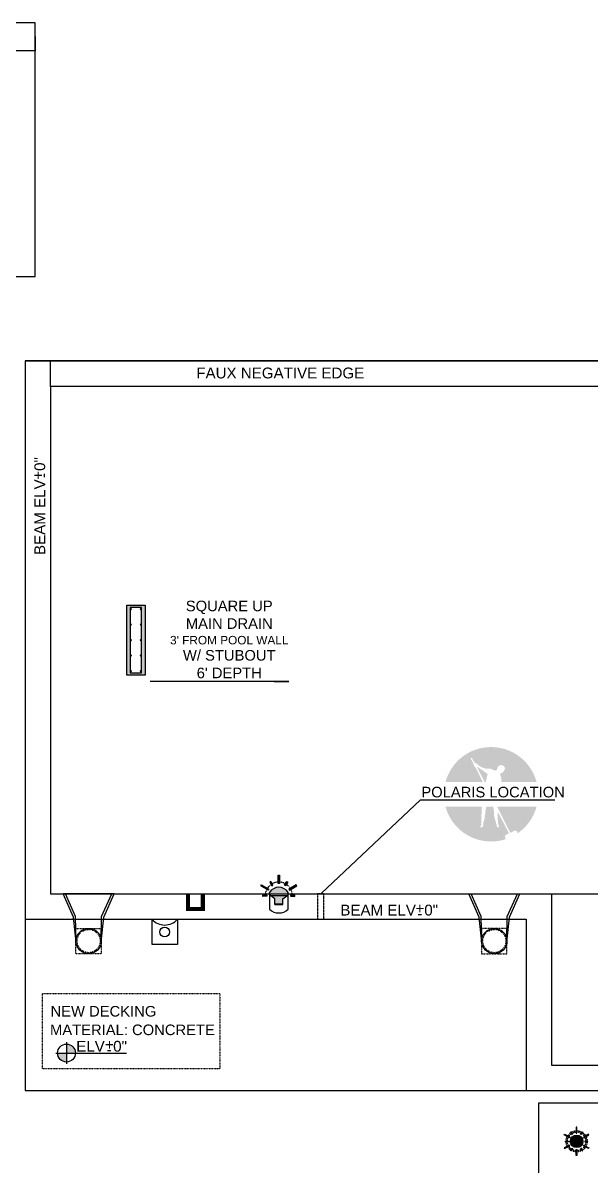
# Model space of a CAD drawing. Header units: inches. Extents: x 1 to 3312, y -950 to 1520.
# Drawn here: x 406 to 675, y 383 to 924 of the extents above; entities that cross this region are included whole.
import ezdxf
from ezdxf import colors
from ezdxf.entities.mleader import LeaderData, LeaderLine
from ezdxf.math import Vec2, Vec3

# ---------------------------------------------------------------- set-up
doc = ezdxf.new("R2010")
doc.units = ezdxf.units.IN
doc.header["$MEASUREMENT"] = 0
doc.linetypes.add('DASHED2', pattern=[0.375, 0.25, -0.125])
doc.linetypes.add('DOT3', pattern=[0.1, 0.05, -0.05])
doc.layers.add('2 Project Detail', color=7, linetype='Continuous')
doc.styles.get("Standard").update_dxf_attribs({"font": 'arial.ttf'})
doc.dimstyles.get("Standard").update_dxf_attribs({"dimtxt": 0.18, "dimasz": 0.18, "dimexe": 0.18, "dimexo": 0.0625, "dimgap": 0.09, "dimtad": 0, "dimtih": 1, "dimtoh": 1, "dimdec": 4, "dimzin": 0, "dimdsep": 46, "dimtxsty": 'Standard', "dimcen": 0.09, "dimadec": 0, "dimazin": 0, "dimtfac": 1, "dimtdec": 4, "dimtofl": 0, "dimtmove": 0, "dimatfit": 3, "dimfxl": 1, "dimtolj": 1, "dimtzin": 0, "dimarcsym": 0})

# ---------------------------------------------------------------- blocks, each defined once
blk = doc.blocks.new('*D64')
at = {"layer": '2 Project Detail', "color": 0, "lineweight": -2, "ltscale": 0.5, "transparency": 16777216}
for p, q in [((291.42, 917.45), (291.42, 910.52)), ((411.42, 917.45), (411.42, 910.52)), ((291.6, 910.7), (350.83, 910.7)), ((411.24, 910.7), (352.02, 910.7))]:
    blk.add_line(p, q, dxfattribs=at)
at = {"layer": '2 Project Detail', "color": 0, "ltscale": 0.5, "transparency": 16777216}
for points in [[(291.6, 910.73), (291.6, 910.67), (291.42, 910.7)], [(411.24, 910.73), (411.24, 910.67), (411.42, 910.7)]]:
    blk.add_solid(points, dxfattribs=at)
at = {"layer": 'Defpoints', "color": 0, "ltscale": 0.5, "transparency": 16777216}
for p in [(291.42, 917.51), (411.42, 917.51), (411.42, 910.7)]:
    blk.add_point(p, dxfattribs=at)
at = {"layer": '2 Project Detail', "color": 0, "ltscale": 0.5, "transparency": 16777216, "insert": (351.42, 910.7), "char_height": 0.18, "attachment_point": 5}
blk.add_mtext('\\A1;120.0000', dxfattribs=at)

msp = doc.modelspace()

# ---------------------------------------------------------------- hatches: boundary and pattern name
at = {"layer": '2 Project Detail', "ltscale": 0.5, "true_color": 0xc7c8ca}
h = msp.add_hatch(color=9, dxfattribs=at)
h.dxf.hatch_style = 1
h.paths.add_polyline_path([(454.6812, 615.46298), (463.35952, 615.46298), (463.35952, 648.6813), (454.6812, 648.6813), (454.6812, 636.17328), (456.34768, 634.59821), (456.34768, 647.5697), (461.69303, 647.5697), (461.69303, 616.57458), (456.34768, 616.57458), (456.34768, 634.59821), (454.6812, 636.17328)])
at = {"layer": '2 Project Detail', "ltscale": 0.5, "true_color": 0x939598}
h = msp.add_hatch(color=252, dxfattribs=at)
h.dxf.hatch_style = 1
h.paths.add_polyline_path([(605.58765, 565.06663), (623.24372, 565.06663), (619.87457, 571.70241), (619.70665, 571.87033), (619.34787, 572.22911), (618.75225, 573.45009), (618.75225, 573.83925), (617.44302, 576.09221), (617.80336, 576.37425, -0.094355586), (618.25245, 575.89918, -0.005090635), (619.4803, 574.01469, -0.115635024), (621.32496, 572.80563, 0.098186067), (624.08701, 571.4569, 0.069699555), (625.99681, 571.30459, -0.158431287), (627.90816, 570.81753, 0.104296979), (629.20399, 570.38588, 0.189832948), (630.06196, 571.05352, -0.265116336), (631.01808, 572.68221, -0.496407207), (633.68704, 571.69403, -0.290468864), (633.07016, 570.20475, -0.435197008), (632.2873, 569.39743, 0.149497863), (631.6916, 569.03448, 0.193324002), (631.46085, 568.46972, 0.099903462), (631.6355, 567.89109, -0.150761762), (632.00787, 565.06663), (648.66441, 565.06663, 0.763289983)])
h.paths.add_polyline_path([(625.46804, 568.53437, 0.323967619), (625.28355, 568.97977), (620.70883, 572.13779), (620.70883, 571.59463), (623.99652, 565.19591, 0.112464302), (624.10511, 565.06663), (624.56404, 565.06663, 0.112464302), (624.67263, 565.19591)], flags=17)
h = msp.add_hatch(color=252, dxfattribs=at)
h.dxf.hatch_style = 1
h.paths.add_polyline_path([(648.66441, 553.28884), (630.04722, 553.28884, 0.006001056), (635.30276, 542.82879), (642.33434, 542.82879, 0.139554548)])
h.paths.add_polyline_path([(630.53051, 550.47185, 0.595050984), (630.27153, 550.42218, 0.03936597), (630.2635, 550.14309, 0.008335428), (630.27759, 547.77752, -0.018339973), (630.42405, 545.69571, 0.070358829), (630.93162, 543.96874, -0.799300561), (630.40641, 543.56626, -0.174560086), (629.7694, 544.06376, 0.150300868), (629.7694, 544.83606, -0.00871411), (628.8497, 547.9297, -0.020126037), (628.44587, 549.4552, 0.058061409), (628.44587, 551.53074, 0.03722688), (628.14033, 553.28884), (624.88461, 553.28884, -0.056456921), (624.71957, 552.44642, 0.09547346), (624.4477, 550.11089, -0.058192909), (624.16242, 549.17873, 0.061547399), (624.10541, 547.75549, -0.025538979), (623.52071, 546.01163, 0.084713384), (623.52071, 545.02569, -0.033958616), (623.52071, 544.60163, -0.065746427), (623.32597, 544.38416, 0.284281645), (623.2776, 544.12452, -0.261396922), (623.15028, 543.81712, -0.213748204), (622.22631, 543.58553, -0.547942825), (622.03416, 544.04941, 0.108991882), (622.22299, 544.5053, 0.510476064), (622.64083, 544.72356, 0.324825787), (622.44125, 545.16327, -0.088622512), (622.54304, 545.56244, -0.017606426), (622.78956, 553.28884), (605.58765, 553.28884, 0.139554548), (611.91771, 542.82879), (634.5514, 542.82879)])
h.paths.add_polyline_path([(642.33434, 542.82879), (635.30276, 542.82879, 0.00097024), (636.176, 541.14957, 0.260152169), (636.49561, 541.01719, 0.00704483), (638.16455, 542.01982, -0.335765958), (639.50508, 541.46455, 0.002155913), (639.77275, 540.77552, 0.036806319)])
h.paths.add_polyline_path([(634.5514, 542.82879), (611.91771, 542.82879, 0.27490516), (634.23137, 538.00948, 0.002661974), (633.96153, 538.3929, -0.482025089), (634.47723, 540.18788), (635.39826, 540.56938), (635.62221, 540.79334)])
at = {"layer": '2 Project Detail', "ltscale": 0.5, "true_color": 0xf8991e}
h = msp.add_hatch(color=30, dxfattribs=at)
h.dxf.hatch_style = 1
h.paths.add_polyline_path([(526.95026, 520.97489), (526.41214, 520.97489), (526.41214, 516.94167), (526.95026, 516.94167)])
h = msp.add_hatch(color=30, dxfattribs=at)
h.dxf.hatch_style = 1
h.paths.add_polyline_path([(518.41568, 516.31092), (518.15075, 515.84255), (521.66129, 513.85687), (521.92622, 514.32525)])
h = msp.add_hatch(color=30, dxfattribs=at)
h.dxf.hatch_style = 1
h.paths.add_polyline_path([(522.22363, 512.73421), (522.22363, 512.07214), (531.13877, 512.07214), (531.13877, 512.73421, 0.552655355)])
h.paths.add_polyline_path([(530.65397, 511.32656), (522.70843, 511.32656), (524.84481, 509.67194), (524.84481, 507.34676), (528.51759, 507.34676), (528.51759, 509.67194)])
h = msp.add_hatch(color=30, dxfattribs=at)
h.dxf.hatch_style = 1
h.paths.add_polyline_path([(522.83281, 517.92243), (522.37787, 517.63504), (523.45487, 515.93012), (523.90982, 516.2175)])
h = msp.add_hatch(color=30, dxfattribs=at)
h.dxf.hatch_style = 1
h.paths.add_polyline_path([(530.98453, 517.63504), (530.52959, 517.92243), (529.45259, 516.2175), (529.90753, 515.93012)])
h = msp.add_hatch(color=30, dxfattribs=at)
h.dxf.hatch_style = 1
h.paths.add_polyline_path([(531.43618, 514.32525), (531.70111, 513.85687), (535.21165, 515.84255), (534.94672, 516.31092)])
h = msp.add_hatch(color=30, dxfattribs=at)
h.dxf.hatch_style = 1
h.paths.add_polyline_path([(519.04545, 511.43112), (519.05704, 510.89314), (521.07318, 510.93658), (521.06159, 511.47457)])
h = msp.add_hatch(color=30, dxfattribs=at)
h.dxf.hatch_style = 1
h.paths.add_polyline_path([(534.30536, 510.89314), (534.31695, 511.43112), (532.30081, 511.47457), (532.28922, 510.93658)])
at = {"layer": '2 Project Detail', "ltscale": 0.5}
h = msp.add_hatch(color=0, dxfattribs=at)
h.dxf.hatch_style = 1
h.paths.add_polyline_path([(426.19931, 441.04052), (426.19931, 436.81007), (430.42976, 436.81007, 0.414213562)])
h.paths.add_polyline_path([(426.19931, 432.57962), (426.19931, 436.81007), (421.96886, 436.81007, 0.414213562)])
h = msp.add_hatch(color=1, dxfattribs=at)
h.dxf.hatch_style = 1
h.paths.add_polyline_path([(667.43586, 401.69937), (667.80547, 401.69937), (667.80547, 398.92904), (667.43586, 398.92904)])
h = msp.add_hatch(color=1, dxfattribs=at)
h.dxf.hatch_style = 1
h.paths.add_polyline_path([(664.35457, 397.13188), (664.1726, 396.81016), (661.76129, 398.17408), (661.94326, 398.4958)])
h = msp.add_hatch(color=1, dxfattribs=at)
h.dxf.hatch_style = 1
h.paths.add_polyline_path([(662.37583, 395.14397), (663.76067, 395.17381), (663.76864, 394.80428), (662.3838, 394.77443)])
h = msp.add_hatch(color=1, dxfattribs=at)
h.dxf.hatch_style = 1
h.paths.add_polyline_path([(670.60232, 395.07214, -1), (664.63901, 395.07214, -1)])
h = msp.add_hatch(color=1, dxfattribs=at)
h.dxf.hatch_style = 1
h.paths.add_polyline_path([(665.71706, 398.43163), (665.40457, 398.23423), (664.6648, 399.4053), (664.97729, 399.6027)])
h = msp.add_hatch(color=1, dxfattribs=at)
h.dxf.hatch_style = 1
h.paths.add_polyline_path([(670.26404, 399.6027), (670.57653, 399.4053), (669.83676, 398.23423), (669.52427, 398.43163)])
h = msp.add_hatch(color=1, dxfattribs=at)
h.dxf.hatch_style = 1
h.paths.add_polyline_path([(673.29807, 398.4958), (673.48004, 398.17408), (671.06873, 396.81016), (670.88676, 397.13188)])
h = msp.add_hatch(color=1, dxfattribs=at)
h.dxf.hatch_style = 1
h.paths.add_polyline_path([(671.47269, 394.80428), (671.48066, 395.17381), (672.8655, 395.14397), (672.85753, 394.77443)])
h = msp.add_hatch(color=1, dxfattribs=at)
h.dxf.hatch_style = 1
h.paths.add_polyline_path([(661.94326, 391.64849), (661.76129, 391.9702), (664.1726, 393.33412), (664.35457, 393.0124)])
h = msp.add_hatch(color=1, dxfattribs=at)
h.dxf.hatch_style = 1
h.paths.add_polyline_path([(664.97729, 390.54158), (664.6648, 390.73898), (665.40457, 391.91005), (665.71706, 391.71265)])
h = msp.add_hatch(color=1, dxfattribs=at)
h.dxf.hatch_style = 1
h.paths.add_polyline_path([(667.43586, 391.21524), (667.80547, 391.21524), (667.80547, 388.44491), (667.43586, 388.44491)])
h = msp.add_hatch(color=1, dxfattribs=at)
h.dxf.hatch_style = 1
h.paths.add_polyline_path([(669.52427, 391.71265), (669.83676, 391.91005), (670.57653, 390.73898), (670.26404, 390.54158)])
h = msp.add_hatch(color=1, dxfattribs=at)
h.dxf.hatch_style = 1
h.paths.add_polyline_path([(670.88676, 393.0124), (671.06873, 393.33412), (673.48004, 391.9702), (673.29807, 391.64849)])

# ---------------------------------------------------------------- linework, layer by layer
at = {"ltscale": 0.5}
for p, q in [((406.6812, 764.07214), (745.6812, 764.07214)), ((418.6812, 752.07214), (418.6812, 764.07214)), ((655.6812, 512.07214), (809.6812, 512.07214)), ((406.68205, 500.07214), (406.6812, 500.07214))]:
    msp.add_line(p, q, dxfattribs=at)
for points in [[(406.6812, 764.07214), (406.6812, 500.07214), (634.6812, 500.07214), (643.6812, 500.07214), (643.6812, 428.07214), (643.6812, 419.07214), (853.6812, 419.07214), (853.6812, 560.07214), (877.6812, 560.07214), (877.6812, 671.07214), (877.6812, 680.07214), (853.6812, 680.07214), (853.6812, 728.07214), (853.6812, 737.07214), (745.6812, 737.07214), (745.6812, 761.07214), (745.6812, 764.07214)], [(418.6812, 752.07214), (418.6812, 512.07214), (634.6812, 512.07214), (655.6812, 512.07214), (655.6812, 431.07214), (841.6812, 431.07214), (841.6812, 572.07214), (865.6812, 572.07214), (865.6812, 668.07214), (841.6812, 668.07214), (841.6812, 725.07214), (733.6812, 725.07214), (733.6812, 752.07214)]]:
    msp.add_lwpolyline(points, close=True, dxfattribs=at)
for points in [[(406.68205, 764.07214), (406.68205, 419.07214), (643.6812, 419.07214)], [(847.62066, 413.07214), (649.62066, 413.07214), (649.62066, 377.07214), (847.62066, 377.07214), (847.62066, 413.07214)]]:
    msp.add_lwpolyline(points, dxfattribs=at)
at = {"layer": '2 Project Detail', "color": 30, "ltscale": 0.5, "true_color": 0xf8991e}
for p, q in [((526.6812, 520.78924), (526.6812, 516.94167)), ((518.44481, 515.98533), (521.79376, 514.09106)), ((534.91759, 515.98533), (531.56864, 514.09106)), ((522.22363, 512.07214), (522.22363, 512.73421)), ((522.22363, 512.07214), (522.22363, 511.70203)), ((522.22363, 512.07214), (531.13877, 512.07214)), ((524.84481, 509.67194), (522.22363, 511.70203)), ((522.70843, 511.32656), (530.65397, 511.32656)), ((524.84481, 507.05459), (524.84481, 509.67194)), ((528.51759, 509.67194), (531.13877, 511.70203)), ((528.51759, 507.05459), (528.51759, 509.67194)), ((531.13877, 511.70203), (531.13877, 512.73421)), ((524.84481, 507.34676), (528.51759, 507.34676)), ((524.84481, 507.05459), (528.51759, 507.05459))]:
    msp.add_line(p, q, dxfattribs=at)
at = {"layer": '2 Project Detail'}
for p, q in [((429.55071, 501.14247), (424.59668, 512.07214)), ((443.81169, 501.14247), (448.76572, 512.07214)), ((621.55071, 501.14247), (616.59668, 512.07214)), ((635.81169, 501.14247), (640.76572, 512.07214)), ((430.70923, 489.19853), (429.55071, 501.14247)), ((442.65317, 489.19853), (443.81169, 501.14247)), ((622.70923, 489.19853), (621.55071, 501.14247)), ((634.65317, 489.19853), (635.81169, 501.14247))]:
    msp.add_line(p, q, dxfattribs=at)
at = {"layer": '2 Project Detail', "color": 0, "ltscale": 0.5}
for p, q in [((448.76572, 512.07214), (424.59668, 512.07214)), ((616.59668, 512.07214), (640.76572, 512.07214))]:
    msp.add_line(p, q, dxfattribs=at)
at = {"layer": '2 Project Detail', "color": 0, "lineweight": 30, "ltscale": 0.5}
for p, q in [((426.19931, 441.92506), (426.19931, 431.69508)), ((421.08432, 436.81007), (454.62194, 436.81007))]:
    msp.add_line(p, q, dxfattribs=at)
at = {"layer": '2 Project Detail', "color": 1, "ltscale": 0.5}
for p, q in [((661.96327, 398.27216), (664.26359, 396.97102)), ((661.96327, 398.27216), (664.26359, 396.97102)), ((673.27806, 398.27216), (670.97774, 396.97102)), ((673.27806, 398.27216), (670.97774, 396.97102)), ((661.96327, 391.87213), (664.26359, 393.17326)), ((661.96327, 391.87213), (664.26359, 393.17326)), ((673.27806, 391.87213), (670.97774, 393.17326)), ((673.27806, 391.87213), (670.97774, 393.17326))]:
    msp.add_line(p, q, dxfattribs=at)
at = {"layer": '2 Project Detail'}
for points in [[(411.42478, 923.94119), (291.42478, 923.94119), (291.42478, 803.94119), (411.42478, 803.94119)], [(454.6812, 615.46298), (454.6812, 648.6813), (463.35952, 648.6813), (463.35952, 615.46298)], [(456.34768, 647.5697), (456.34768, 616.57458), (461.69303, 616.57458), (461.69303, 647.5697)]]:
    msp.add_lwpolyline(points, close=True, dxfattribs=at)
at = {"layer": '2 Project Detail', "color": 30, "ltscale": 0.5, "true_color": 0xf8991e}
for points in [[(526.41214, 520.97489), (526.95026, 520.97489), (526.95026, 516.94167), (526.41214, 516.94167)], [(518.15075, 515.84255), (518.41568, 516.31092), (521.92622, 514.32525), (521.66129, 513.85687)], [(522.83281, 517.92243), (522.37787, 517.63504), (523.45487, 515.93012), (523.90982, 516.2175)], [(530.52959, 517.92243), (530.98453, 517.63504), (529.90753, 515.93012), (529.45259, 516.2175)], [(535.21165, 515.84255), (534.94672, 516.31092), (531.43618, 514.32525), (531.70111, 513.85687)], [(519.05704, 510.89314), (519.04545, 511.43112), (521.06159, 511.47457), (521.07318, 510.93658)], [(534.30536, 510.89314), (534.31695, 511.43112), (532.30081, 511.47457), (532.28922, 510.93658)]]:
    msp.add_lwpolyline(points, close=True, dxfattribs=at)
at = {"layer": '2 Project Detail'}
for points in [[(430.69986, 489.29507), (430.53002, 501.40418), (425.69461, 512.07214)], [(442.66254, 489.29507), (442.83238, 501.40418), (447.66779, 512.07214)], [(622.69986, 489.29507), (622.53002, 501.40418), (617.69461, 512.07214)], [(634.66254, 489.29507), (634.83238, 501.40418), (639.66779, 512.07214)]]:
    msp.add_lwpolyline(points, dxfattribs=at)
at = {"layer": '2 Project Detail', "const_width": 2}
msp.add_lwpolyline([(490.6812, 512.07214), (490.6812, 504.95217), (483.6812, 504.95217), (483.6812, 512.07214)], dxfattribs=at)
at = {"layer": '2 Project Detail', "color": 30, "ltscale": 0.5, "true_color": 0xf8991e}
msp.add_lwpolyline([(522.22363, 511.70203), (522.22363, 504.89336, 0.414213562), (531.13877, 504.89336), (531.13877, 511.70203)], format="xyb", dxfattribs=at)
at = {"layer": '2 Project Detail', "color": 251, "linetype": 'DASHED2', "ltscale": 0.5, "true_color": 0x636466}
msp.add_lwpolyline([(545.05683, 512.07214), (545.05683, 500.07214), (548.05683, 500.07214), (548.05683, 512.07214)], close=True, dxfattribs=at)
at = {"layer": '2 Project Detail', "ltscale": 0.5}
msp.add_lwpolyline([(466.6812, 500.07214), (478.6812, 500.07214), (478.6812, 488.07214), (466.6812, 488.07214)], close=True, dxfattribs=at)
at = {"layer": '2 Project Detail', "color": 252, "linetype": 'DOT3', "ltscale": 0.5, "true_color": 0x939598}
for points in [[(430.6812, 483.77779), (430.6812, 495.77779), (442.6812, 495.77779), (442.6812, 483.77779)], [(634.6812, 483.77779), (634.6812, 495.77779), (622.6812, 495.77779), (622.6812, 483.77779)]]:
    msp.add_lwpolyline(points, close=True, dxfattribs=at)
at = {"layer": '2 Project Detail', "color": 251, "linetype": 'DOT3', "true_color": 0x636466}
msp.add_lwpolyline([(414.86776, 465.02755), (498.83975, 465.02755), (498.83975, 429.33766), (414.86776, 429.33766)], close=True, dxfattribs=at)
msp.add_lwpolyline([(414.86776, 465.02755), (498.83975, 465.02755), (498.83975, 429.33766), (414.86776, 429.33766)], close=True, dxfattribs=at)
at = {"layer": '2 Project Detail', "color": 1, "ltscale": 0.5}
for points in [[(667.80547, 401.69937), (667.43586, 401.69937), (667.43586, 398.92904), (667.80547, 398.92904)], [(661.76129, 398.17408), (661.94326, 398.4958), (664.35457, 397.13188), (664.1726, 396.81016)], [(662.3838, 394.77443), (662.37583, 395.14397), (663.76067, 395.17381), (663.76864, 394.80428)], [(664.97729, 399.6027), (664.6648, 399.4053), (665.40457, 398.23423), (665.71706, 398.43163)], [(670.26404, 399.6027), (670.57653, 399.4053), (669.83676, 398.23423), (669.52427, 398.43163)], [(673.48004, 398.17408), (673.29807, 398.4958), (670.88676, 397.13188), (671.06873, 396.81016)], [(672.85753, 394.77443), (672.8655, 395.14397), (671.48066, 395.17381), (671.47269, 394.80428)], [(661.76129, 391.9702), (661.94326, 391.64849), (664.35457, 393.0124), (664.1726, 393.33412)], [(664.97729, 390.54158), (664.6648, 390.73898), (665.40457, 391.91005), (665.71706, 391.71265)], [(667.80547, 388.44491), (667.43586, 388.44491), (667.43586, 391.21524), (667.80547, 391.21524)], [(670.26404, 390.54158), (670.57653, 390.73898), (669.83676, 391.91005), (669.52427, 391.71265)], [(673.48004, 391.9702), (673.29807, 391.64849), (670.88676, 393.0124), (671.06873, 393.33412)]]:
    msp.add_lwpolyline(points, close=True, dxfattribs=at)
at = {"layer": '2 Project Detail'}
for centre in [(436.6812, 489.77779), (628.6812, 489.77779)]:
    msp.add_circle(centre, 6, dxfattribs=at)
at = {"layer": '2 Project Detail', "color": 251, "linetype": 'DOT3', "true_color": 0x636466}
for centre in [(436.6812, 489.77779), (628.6812, 489.77779)]:
    msp.add_circle(centre, 5.5, dxfattribs=at)
at = {"layer": '2 Project Detail', "ltscale": 0.5}
msp.add_circle((472.6812, 494.07214), 2.29282, dxfattribs=at)
at = {"layer": '2 Project Detail', "color": 0, "lineweight": 30, "ltscale": 0.5}
msp.add_circle((426.19931, 436.81007), 4.23045, dxfattribs=at)
at = {"layer": '2 Project Detail', "color": 1, "linetype": 'DOT3', "ltscale": 0.5}
for radius in [5.00446, 4.38222]:
    msp.add_circle((667.62066, 395.07214), radius, dxfattribs=at)
at = {"layer": '2 Project Detail', "color": 1, "ltscale": 0.5}
msp.add_circle((667.62066, 395.07214), 2.98166, dxfattribs=at)
at = {"layer": '2 Project Detail'}
for centre, radius, start, end in [((456.70786, 646.69714), 0.20367, 0, 180), ((456.70786, 646.69714), 0.20367, 180, 0), ((456.70786, 646.69714), 0.10636, 0, 180), ((456.70786, 646.69714), 0.10636, 180, 0), ((456.70786, 646.69714), 0.0975, 0, 180), ((456.70786, 646.69714), 0.0975, 180, 0), ((456.70786, 646.69714), 0.065, 0, 180), ((456.70786, 646.69714), 0.065, 180, 0), ((456.70786, 646.69714), 0.05837, 0, 180), ((456.70786, 646.69714), 0.05837, 180, 0), ((461.33286, 646.69714), 0.20367, 0, 180), ((461.33286, 646.69714), 0.20367, 180, 0), ((461.33286, 646.69714), 0.10636, 0, 180), ((461.33286, 646.69714), 0.10636, 180, 0), ((461.33286, 646.69714), 0.0975, 0, 180), ((461.33286, 646.69714), 0.0975, 180, 0), ((461.33286, 646.69714), 0.065, 0, 180), ((461.33286, 646.69714), 0.065, 180, 0), ((461.33286, 646.69714), 0.05837, 0, 180), ((461.33286, 646.69714), 0.05837, 180, 0), ((456.70786, 639.38464), 0.20367, 0, 180), ((456.70786, 639.38464), 0.20367, 180, 0), ((456.70786, 639.38464), 0.10636, 0, 180), ((456.70786, 639.38464), 0.10636, 180, 0), ((456.70786, 639.38464), 0.0975, 0, 180), ((456.70786, 639.38464), 0.0975, 180, 0), ((456.70786, 639.38464), 0.065, 0, 180), ((456.70786, 639.38464), 0.065, 180, 0), ((456.70786, 639.38464), 0.05837, 0, 180), ((456.70786, 639.38464), 0.05837, 180, 0), ((461.33286, 639.38464), 0.20367, 0, 180), ((461.33286, 639.38464), 0.20367, 180, 0), ((461.33286, 639.38464), 0.10636, 0, 180), ((461.33286, 639.38464), 0.10636, 180, 0), ((461.33286, 639.38464), 0.0975, 0, 180), ((461.33286, 639.38464), 0.0975, 180, 0), ((461.33286, 639.38464), 0.065, 0, 180), ((461.33286, 639.38464), 0.065, 180, 0), ((461.33286, 639.38464), 0.05837, 0, 180), ((461.33286, 639.38464), 0.05837, 180, 0), ((456.70786, 632.07214), 0.20367, 0, 180), ((456.70786, 632.07214), 0.20367, 180, 0), ((456.70786, 632.07214), 0.10636, 0, 180), ((456.70786, 632.07214), 0.10636, 180, 0), ((456.70786, 632.07214), 0.0975, 0, 180), ((456.70786, 632.07214), 0.0975, 180, 0), ((456.70786, 632.07214), 0.065, 0, 180), ((456.70786, 632.07214), 0.065, 180, 0), ((456.70786, 632.07214), 0.05837, 0, 180), ((456.70786, 632.07214), 0.05837, 180, 0), ((461.33286, 632.07214), 0.20367, 0, 180), ((461.33286, 632.07214), 0.20367, 180, 0), ((461.33286, 632.07214), 0.10636, 0, 180), ((461.33286, 632.07214), 0.10636, 180, 0), ((461.33286, 632.07214), 0.0975, 0, 180), ((461.33286, 632.07214), 0.0975, 180, 0), ((461.33286, 632.07214), 0.065, 0, 180), ((461.33286, 632.07214), 0.065, 180, 0), ((461.33286, 632.07214), 0.05837, 0, 180), ((461.33286, 632.07214), 0.05837, 180, 0), ((456.70786, 624.75964), 0.20367, 0, 180), ((456.70786, 624.75964), 0.20367, 180, 0), ((456.70786, 624.75964), 0.10636, 0, 180), ((456.70786, 624.75964), 0.10636, 180, 0), ((456.70786, 624.75964), 0.0975, 0, 180), ((456.70786, 624.75964), 0.0975, 180, 0), ((456.70786, 624.75964), 0.065, 0, 180), ((456.70786, 624.75964), 0.065, 180, 0), ((456.70786, 624.75964), 0.05837, 0, 180), ((456.70786, 624.75964), 0.05837, 180, 0), ((461.33286, 624.75964), 0.20367, 0, 180), ((461.33286, 624.75964), 0.20367, 180, 0), ((461.33286, 624.75964), 0.10636, 0, 180), ((461.33286, 624.75964), 0.10636, 180, 0), ((461.33286, 624.75964), 0.0975, 0, 180), ((461.33286, 624.75964), 0.0975, 180, 0), ((461.33286, 624.75964), 0.065, 0, 180), ((461.33286, 624.75964), 0.065, 180, 0), ((461.33286, 624.75964), 0.05837, 0, 180), ((461.33286, 624.75964), 0.05837, 180, 0), ((456.69578, 617.44714), 0.20367, 0, 180), ((456.69578, 617.44714), 0.20367, 180, 0), ((456.69578, 617.44714), 0.10636, 0, 180), ((456.69578, 617.44714), 0.10636, 180, 0), ((456.69578, 617.44714), 0.0975, 0, 180), ((456.69578, 617.44714), 0.0975, 180, 0), ((456.69578, 617.44714), 0.065, 0, 180), ((456.69578, 617.44714), 0.065, 180, 0), ((456.69578, 617.44714), 0.05837, 0, 180), ((456.69578, 617.44714), 0.05837, 180, 0), ((461.32078, 617.44714), 0.20367, 0, 180), ((461.32078, 617.44714), 0.20367, 180, 0), ((461.32078, 617.44714), 0.10636, 0, 180), ((461.32078, 617.44714), 0.10636, 180, 0), ((461.32078, 617.44714), 0.0975, 0, 180), ((461.32078, 617.44714), 0.0975, 180, 0), ((461.32078, 617.44714), 0.065, 0, 180), ((461.32078, 617.44714), 0.065, 180, 0), ((461.32078, 617.44714), 0.05837, 0, 180), ((461.32078, 617.44714), 0.05837, 180, 0)]:
    msp.add_arc(centre, radius, start, end, dxfattribs=at)
at = {"layer": '2 Project Detail', "color": 30, "linetype": 'DOT3', "ltscale": 0.5, "true_color": 0xf8991e}
msp.add_arc((526.6812, 511.32656), 6.3799, 0, 180, dxfattribs=at)
at = {"layer": '2 Project Detail', "color": 30, "ltscale": 0.5, "true_color": 0xf8991e}
msp.add_arc((526.6812, 509.9331), 5.26461, 32.1450612, 147.8549388, dxfattribs=at)
at = {"layer": '2 Project Detail', "color": 0, "ltscale": 0.5}
msp.add_arc((472.6812, 505.36662), 8.00197, 221.4255915, 318.5744085, dxfattribs=at)
at = {"layer": '2 Project Detail'}
msp.add_ellipse((460.45148, 616.68365), major_axis=(-0.03039, -0.10658), ratio=0.895728303, start_param=0.308166323, end_param=0.380636766, dxfattribs=at)

# ---------------------------------------------------------------- texts
at = {"layer": '2 Project Detail', "color": 251, "true_color": 0x636466}
for s, p in [('FAUX NEGATIVE EDGE  ', (487.63795, 755.8264)), ('BEAM ELV  0"', (555.80041, 501.8562)), ('+', (591.37771, 502.67871)), ('-', (592.18883, 500.33314)), ('+', (444.45455, 438.29159)), ('-', (445.26567, 435.94601))]:
    msp.add_text(s, height=5.12, dxfattribs=at).set_placement(p)
for s, p in [('BEAM ELV  0"', (416.10561, 672.33046)), ('+', (415.2831, 707.90776)), ('-', (417.62867, 708.71887))]:
    msp.add_text(s, height=5.12, rotation=90, dxfattribs=at).set_placement(p)
at = {"layer": '2 Project Detail', "color": 7}
for s, p in [('NEW DECKING', (418.64511, 454.07633)), ('NEW DECKING', (418.64511, 454.07633)), ('MATERIAL: CONCRETE ', (418.39828, 445.29863)), ('MATERIAL: CONCRETE', (418.39828, 445.29863))]:
    msp.add_text(s, height=5, dxfattribs=at).set_placement(p)
at = {"layer": '2 Project Detail', "color": 0}
msp.add_text('ELV  0"', height=5.12, dxfattribs=at).set_placement((430.79946, 437.46908))

# ---------------------------------------------------------------- dimensions: what is measured, and where the dimension line sits
at = {"layer": '2 Project Detail', "color": 251, "ltscale": 0.5, "true_color": 0x636466}
dim = msp.add_aligned_dim(p1=(291.42478, 917.51039), p2=(411.42478, 917.51039), distance=-6.81206, dimstyle='Standard', dxfattribs=at)
dim.commit()
dim.dimension.update_dxf_attribs({"geometry": '*D64', "text_midpoint": (351.42478, 910.69833)})

# ---------------------------------------------------------------- leaders
at = {"layer": '2 Project Detail'}
ml = msp.add_multileader_mtext('Standard', dxfattribs=at)
ml.set_content("SQUARE UP\\PMAIN DRAIN\\P{\\H0.8x;\\C251;\\c6710371;3' FROM POOL WALL\\H1.25x;\\P}W/ STUBOUT\\P6' DEPTH", color=256)
ml.set_leader_properties(color=256)
ml.build(insert=Vec2(0, 0))
ml.multileader.update_dxf_attribs({"text_left_attachment_type": 5, "text_right_attachment_type": 5, "dogleg_length": 0.36, "arrow_head_size": 0.18})
ctx = ml.context
ctx.base_point, ctx.char_height, ctx.arrow_head_size, ctx.landing_gap_size, ctx.plane_origin = Vec3(475.34169, 612.45786), 5, 0.18, 0.09, Vec3(471.67296, 586.85531)
ctx.left_attachment, ctx.right_attachment, ctx.text_align_type = 5, 5, 1
notes = []
notes.append((ctx, [(1, (1, 1, 0), (531.47514, 612.45786), (-1, 0), 0.36, [(0, [(524.36941, 612.45786)], 0, [])])]))
ctx.mtext.insert, ctx.mtext.width, ctx.mtext.alignment, ctx.mtext.flow_direction = Vec3(503.22841, 650.72662), 72.1940974, 2, 5
ml = msp.add_multileader_mtext('Standard', dxfattribs=at)
ml.set_content('POLARIS LOCATION', color=256)
ml.set_leader_properties(color=256)
ml.build(insert=Vec2(0, 0))
ml.multileader.update_dxf_attribs({"text_left_attachment_type": 5, "text_right_attachment_type": 5, "dogleg_length": 0.36, "arrow_head_size": 0.18})
ctx = ml.context
ctx.base_point, ctx.char_height, ctx.arrow_head_size, ctx.landing_gap_size, ctx.plane_origin = Vec3(594.04525, 556.62461), 5, 0.18, 0.09, Vec3(567.66294, 531.02206)
ctx.left_attachment, ctx.right_attachment = 5, 5
notes.append((ctx, [(0, (1, 1, 0), (593.68525, 556.62461), (1, 0), 0.36, [(0, [(546.55683, 512.07214)], 0, [])])]))
ctx.mtext.insert, ctx.mtext.flow_direction = Vec3(594.13525, 562.71328), 5
for ctx, leaders in notes:
    for number, flags, end, landing, length, lines in leaders:
        leader = LeaderData()
        leader.index, (leader.has_last_leader_line, leader.has_dogleg_vector, leader.attachment_direction) = number, flags
        leader.last_leader_point, leader.dogleg_vector, leader.dogleg_length = Vec3(end), Vec3(landing), length
        for number, points, colour, breaks in lines:
            line = LeaderLine()
            line.index, line.vertices, line.color, line.breaks = number, Vec3.list(points), colors.encode_raw_color(colour), breaks
            leader.lines.append(line)
        ctx.leaders.append(leader)

doc.saveas('drawing.dxf')
